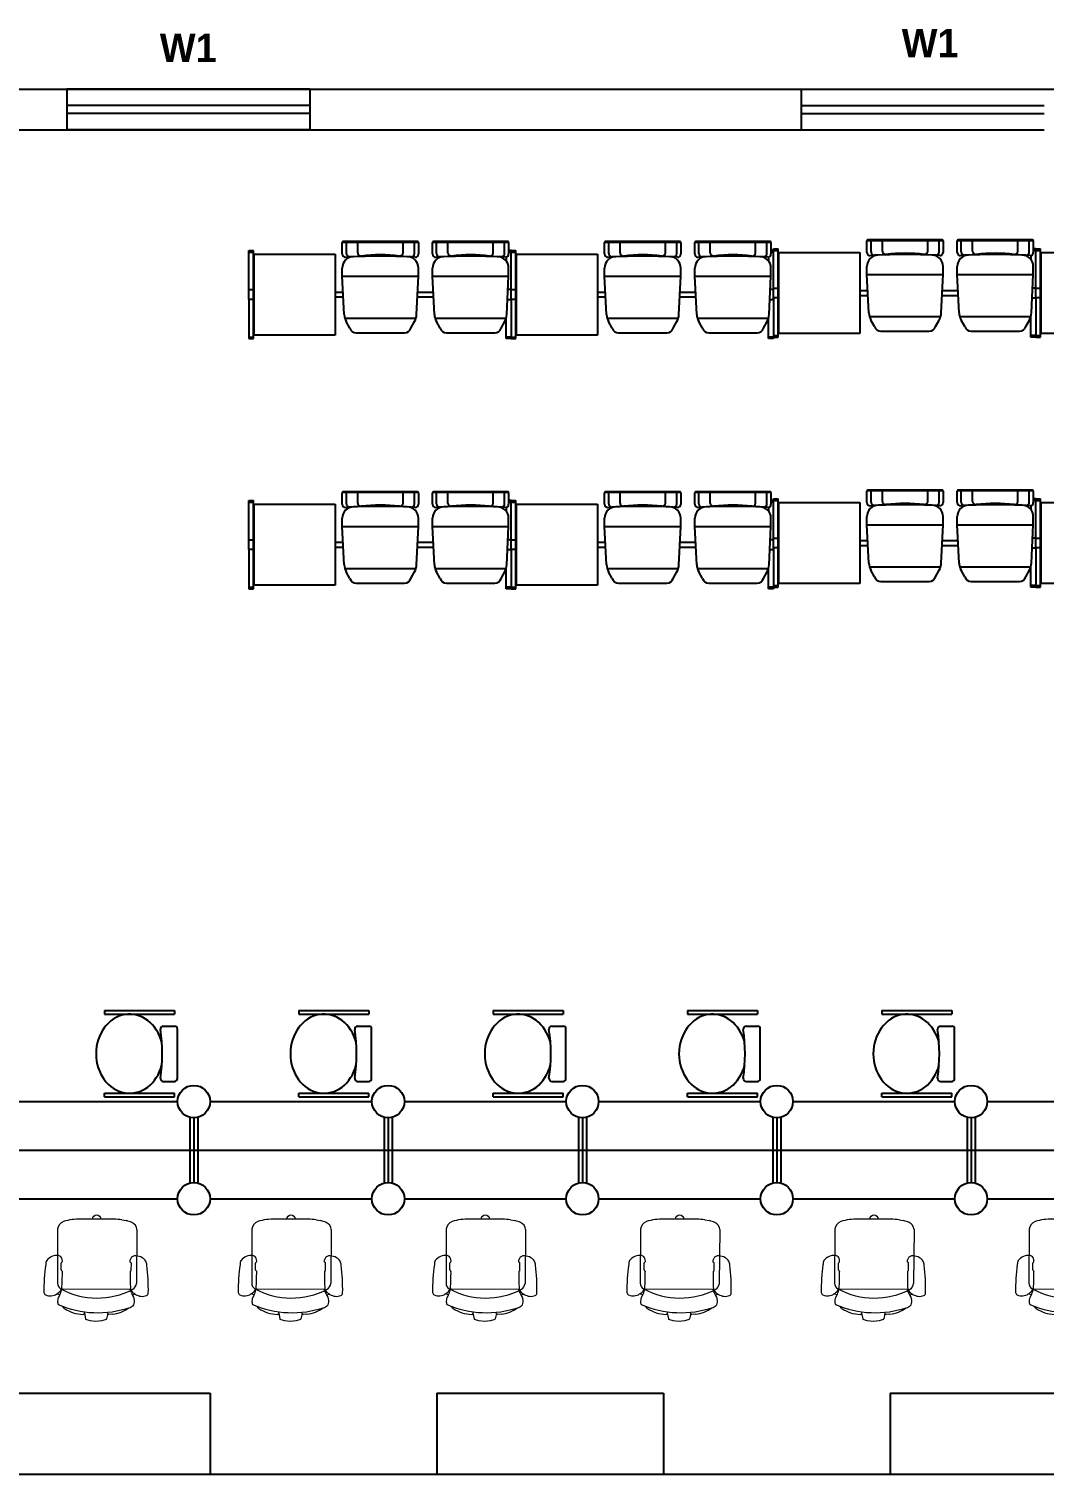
# Model space of a CAD drawing. Header units: inches. Extents: x 482566 to 494966, y -26460 to -22226.
# Drawn here: x 486805.5 to 487087.7, y -23577.2 to -23175.7 of the extents above; entities that cross this region are included whole.
import ezdxf

# ---------------------------------------------------------------- set-up
doc = ezdxf.new("R2010")
doc.units = ezdxf.units.IN
doc.header["$LTSCALE"] = 15
doc.header["$MEASUREMENT"] = 0
doc.layers.add('A-furniture', color=50, linetype='Continuous', lineweight=9)
doc.layers.add('I-ANNO-TEXT', color=7, linetype='Continuous', lineweight=18)
for name, color, linetype in [('A-GLASS', 4, 'Continuous'), ('I-WALL-FULL', 5, 'Continuous'), ('I-WALL-IN', 3, 'Continuous'), ('MAR22', 255, 'Continuous')]:
    doc.layers.add(name, color=color, linetype=linetype)
doc.styles.add('MICRO', font='')
doc.styles.get('MICRO').set_extended_font_data('MicrogrammaSSi', bold=True)

# ---------------------------------------------------------------- blocks, each defined once
blk = doc.blocks.new('391A')
at = {"layer": 'MAR22'}
for p, q in [((-293.5, -86.6), (-293.5, -567)), ((-293.5, -86.6), (-269.5, -86.6)), ((-269.5, -86.6), (-269.5, -567)), ((273.6, -86.6), (273.6, -567)), ((297.6, -86.6), (273.6, -86.6)), ((297.6, -86.6), (297.6, -567)), ((-187.4, -490.1), (-187.4, -566.9)), ((191.4, -490.1), (191.4, -566.9)), ((-293.5, -567), (-269.5, -567)), ((-167.4, -586.9), (171.4, -586.9)), ((297.6, -567), (273.6, -567))]:
    blk.add_line(p, q, dxfattribs=at)
for centre, radius, start, end in [((-167.4, -490.1), 20, 81.58713, 180), ((2, 655.3), 1137.9, 261.58713, 278.41287), ((171.4, -490.1), 20, 0, 98.41287), ((-167.4, -566.9), 20, 180, 270), ((171.4, -566.9), 20, 270, 0)]:
    blk.add_arc(centre, radius, start, end, dxfattribs=at)
blk.add_ellipse((2, -259.2), major_axis=(-271.1, 0), ratio=0.849159, start_param=1.857345, end_param=7.567433, dxfattribs=at)
blk = doc.blocks.new('A$C6A0E07C9')
at = {"layer": 'A-furniture'}
for p, q in [((-0.2138, 0.2718), (0.1182, 0.2876)), ((-0.2691, 0.1773), (-0.2664, 0.2046)), ((-0.0121, 0.2424), (-0.025, 0.2422)), ((-0.0115, 0.2426), (-0.0121, 0.2424)), ((-0.0112, 0.2428), (-0.0115, 0.2426)), ((-0.0079, 0.2484), (-0.0112, 0.2428)), ((0.0377, 0.2515), (-0.0033, 0.2499)), ((0.0418, 0.2505), (0.045, 0.2473)), ((0.045, 0.2473), (0.0464, 0.2461)), ((0.0464, 0.2461), (0.0478, 0.2453)), ((0.0478, 0.2453), (0.0485, 0.2451)), ((0.1585, 0.2497), (0.1792, -0.1667)), ((0.3146, 0.1213), (0.3056, 0.1197)), ((0.3131, 0.1211), (0.3466, 0.116)), ((0.3152, 0.1516), (0.3188, 0.1294)), ((0.3514, 0.1128), (0.36, 0.0876)), ((-0.2907, 0.0196), (-0.2893, 0.0294)), ((-0.2883, 0.01), (-0.2907, 0.0196)), ((-0.2893, 0.0294), (-0.2841, 0.0379)), ((-0.2824, 0.002), (-0.2883, 0.01)), ((-0.2841, 0.0379), (-0.2762, 0.0438)), ((-0.2739, -0.003), (-0.2824, 0.002)), ((-0.2762, 0.0438), (-0.2666, 0.0462)), ((0.3636, 0.0146), (0.3576, -0.0113)), ((0.36, 0.0876), (0.3659, 0.0513)), ((0.3659, 0.0513), (0.3636, 0.0146)), ((-0.2641, -0.0045), (-0.2739, -0.003)), ((0.3108, -0.0224), (0.3218, -0.0234)), ((0.3197, -0.023), (0.3546, -0.0146)), ((0.3546, -0.0146), (0.3564, -0.0132)), ((0.3564, -0.0132), (0.3576, -0.0113)), ((0.0087, -0.176), (-0.0042, -0.1772)), ((0.0094, -0.1763), (0.0087, -0.176)), ((0.0097, -0.1764), (0.0094, -0.1763)), ((0.0135, -0.1816), (0.0097, -0.1764)), ((0.0631, -0.1788), (0.066, -0.1753)), ((0.066, -0.1753), (0.0673, -0.174)), ((0.0673, -0.174), (0.0686, -0.173)), ((0.0686, -0.173), (0.0692, -0.1728)), ((0.2962, -0.1472), (0.2839, -0.1595)), ((-0.1895, -0.2174), (0.1433, -0.1996)), ((0.0591, -0.1802), (0.0183, -0.1827))]:
    blk.add_line(p, q, dxfattribs=at)
for centre, radius, start, end in [((0.2241, -0.8917), 1.2574, 92.35943, 100.17565), ((0.1721, 0.3454), 0.0192, 28.12557, 89.24362), ((-0.21, 0.2233), 0.0487, 94.52598, 161.01093), ((0.0274, 0.2777), 0.0792, 129.49988, 189.11522), ((0.0065, 0.2825), 0.0635, 94.07923, 117.59377), ((0.117, 0.2414), 0.0463, 34.09018, 88.4441), ((0.1077, 0.3263), 0.0879, 309.67257, 333.02228), ((-1.1254, 2.7931), 2.8487, 297.11573, 298.06946), ((-0.9196, -0.0126), 1.143, 14.09314, 15.00562), ((0.1209, 0.3234), 0.0749, 330.37939, 24.51295), ((0.2336, 0.2226), 0.0597, 72.52818, 107.70113), ((0.1951, 0.2221), 0.0806, 25.51985, 45.53867), ((0.5941, -0.0351), 0.8932, 162.12026, 164.43231), ((-0.0222, 0.2712), 0.0292, 192.00474, 264.44095), ((-0.0038, 0.2437), 0.00623, 84.84548, 131.31741), ((0.0374, 0.2414), 0.0101, 64.52807, 88.63913), ((0.0007, 1.5534), 1.3091, 272.08986, 276.67605), ((0.1493, 0.274), 0.0211, 279.8693, 313.34338), ((-0.2488, 0.0248), 0.4712, 334.59734, 30.97321), ((0.1704, 0.2449), 0.0129, 130.13659, 158.01734), ((0.1866, 0.1808), 0.0779, 100.05254, 108.26721), ((-0.3014, 0.0263), 0.6141, 339.61076, 22.04666), ((0.1276, 0.1249), 0.1894, 8.09249, 40.8276), ((0.1816, 0.1421), 0.4521, 175.52891, 182.09908), ((72.2191, 3.6268), 72.5738, 182.765274, 182.924882), ((0.31, 0.1288), 0.0088, 301.08798, 3.16667), ((0.3467, 0.1108), 0.00513, 22.81842, 91.00758), ((0.0809, -0.0616), 0.3414, 182.48103, 200.75528), ((0.1162, -0.0378), 0.2107, 328.69616, 1.80788), ((0.3177, -0.0315), 0.00903, 2.12372, 63.37094), ((0.0015, -0.2058), 0.0292, 101.25248, 173.68869), ((0.1515, -1.4793), 1.3091, 89.01739, 93.60357), ((0.138, -0.155), 0.0449, 276.79393, 330.15211), ((0.1724, -0.1915), 0.0211, 52.35005, 85.82413), ((0.197, -0.1553), 0.0211, 212.66016, 229.03524), ((0.1633, -0.2919), 0.1223, 63.05477, 80.63565), ((0.1362, -0.2476), 0.0879, 32.67116, 56.02087), ((-0.1856, -0.1603), 0.0572, 202.88209, 266.11689), ((0.0516, -0.2073), 0.0792, 176.57822, 236.19355), ((0.0171, -0.1766), 0.00623, 234.37601, 280.84795), ((0.0579, -0.1702), 0.0101, 277.0543, 301.16536), ((0.2022, -0.2604), 0.0192, 276.44982, 337.56787), ((-0.9196, -0.0126), 1.143, 350.69637, 351.61264), ((0.1491, -0.2435), 0.0749, 341.18048, 35.31404), ((0.3239, 0.0551), 0.2601, 246.15386, 250.81737), ((0.249, -0.1528), 0.0392, 254.29981, 275.99109), ((0.2537, -0.1401), 0.0518, 269.3553, 293.37881), ((0.0312, -0.2142), 0.0635, 248.09967, 271.6142), ((0.1312, 0.9758), 1.2574, 265.51777, 273.33401)]:
    blk.add_arc(centre, radius, start, end, dxfattribs=at)

msp = doc.modelspace()

# ---------------------------------------------------------------- linework, layer by layer
for p, q in [((486312.46, -23192.47, 4.55), (486816.1, -23192.47, 6.93)), ((486883.6, -23192.47, 6.93), (487020.15, -23192.47, 6.93)), ((487087.65, -23192.47, 6.93), (487672.65, -23192.47, 6.93)), ((486312.46, -23203.72, 6.93), (486816.1, -23203.72, 6.93)), ((486883.6, -23203.72, 6.93), (487020.15, -23203.72, 6.93)), ((486850.24, -23478.08, 6.93), (486850.24, -23496.36, 6.93)), ((486852.49, -23478.08, 6.93), (486852.49, -23496.36, 6.93)), ((486904.24, -23478.08, 6.93), (486904.24, -23496.36, 6.93)), ((486906.49, -23478.08, 6.93), (486906.49, -23496.36, 6.93)), ((486958.24, -23478.08, 6.93), (486958.24, -23496.36, 6.93)), ((486960.49, -23478.08, 6.93), (486960.49, -23496.36, 6.93)), ((487012.24, -23478.08, 6.93), (487012.24, -23496.36, 6.93)), ((487014.49, -23478.08, 6.93), (487014.49, -23496.36, 6.93)), ((487066.24, -23478.08, 6.93), (487066.24, -23496.36, 6.93)), ((487068.49, -23478.08, 6.93), (487068.49, -23496.36, 6.93)), ((486851.37, -23478.22, 6.93), (486851.37, -23496.22, 6.93)), ((486905.37, -23478.22, 6.93), (486905.37, -23496.22, 6.93)), ((486959.37, -23478.22, 6.93), (486959.37, -23496.22, 6.93)), ((487013.37, -23478.22, 6.93), (487013.37, -23496.22, 6.93)), ((487067.37, -23478.22, 6.93), (487067.37, -23496.22, 6.93)), ((486855.87, -23554.72, 6.93), (486855.87, -23577.22, 6.93)), ((486918.87, -23554.72, 6.93), (486918.87, -23577.22, 6.93)), ((486981.87, -23554.72, 6.93), (486981.87, -23577.22, 6.93)), ((487044.87, -23554.72, 6.93), (487044.87, -23577.22, 6.93))]:
    msp.add_line(p, q)
at = {"linetype": 'Continuous'}
for p, q in [((486892.63, -23238.22, 3.81), (486892.63, -23235.05, 3.81)), ((486893.76, -23238.11, 3.81), (486893.76, -23235.23, 3.81)), ((486896.91, -23237.89, 3.81), (486896.91, -23235.23, 3.81)), ((486909.51, -23237.89, 3.81), (486909.51, -23235.23, 3.81)), ((486912.66, -23238.11, 3.81), (486912.66, -23235.23, 3.81)), ((486913.78, -23235.05, 3.81), (486913.78, -23238.22, 3.81)), ((486917.71, -23238.22, 3.81), (486917.71, -23235.05, 3.81)), ((486918.83, -23238.11, 3.81), (486918.83, -23235.23, 3.81)), ((486921.98, -23237.89, 3.81), (486921.98, -23235.23, 3.81)), ((486934.58, -23237.89, 3.81), (486934.58, -23235.23, 3.81)), ((486937.73, -23238.11, 3.81), (486937.73, -23235.23, 3.81)), ((486938.86, -23235.05, 3.81), (486938.86, -23238.22, 3.81)), ((486965.53, -23238.22, 3.81), (486965.53, -23235.05, 3.81)), ((486966.66, -23238.11, 3.81), (486966.66, -23235.23, 3.81)), ((486969.81, -23237.89, 3.81), (486969.81, -23235.23, 3.81)), ((486982.41, -23237.89, 3.81), (486982.41, -23235.23, 3.81)), ((486985.56, -23238.11, 3.81), (486985.56, -23235.23, 3.81)), ((486986.68, -23235.05, 3.81), (486986.68, -23238.22, 3.81)), ((486990.61, -23238.22, 3.81), (486990.61, -23235.05, 3.81)), ((486991.73, -23238.11, 3.81), (486991.73, -23235.23, 3.81)), ((486994.88, -23237.89, 3.81), (486994.88, -23235.23, 3.81)), ((487007.48, -23237.89, 3.81), (487007.48, -23235.23, 3.81)), ((487010.63, -23238.11, 3.81), (487010.63, -23235.23, 3.81)), ((487011.76, -23235.05, 3.81), (487011.76, -23238.22, 3.81)), ((487038.43, -23237.77, 3.81), (487038.43, -23234.6, 3.81)), ((487039.56, -23237.66, 3.81), (487039.56, -23234.78, 3.81)), ((487042.71, -23237.44, 3.81), (487042.71, -23234.78, 3.81)), ((487055.31, -23237.44, 3.81), (487055.31, -23234.78, 3.81)), ((487058.46, -23237.66, 3.81), (487058.46, -23234.78, 3.81)), ((487059.58, -23234.6, 3.81), (487059.58, -23237.77, 3.81)), ((487063.51, -23237.77, 3.81), (487063.51, -23234.6, 3.81)), ((487064.63, -23237.66, 3.81), (487064.63, -23234.78, 3.81)), ((487067.78, -23237.44, 3.81), (487067.78, -23234.78, 3.81)), ((487080.38, -23237.44, 3.81), (487080.38, -23234.78, 3.81)), ((487083.53, -23237.66, 3.81), (487083.53, -23234.78, 3.81)), ((487084.66, -23234.6, 3.81), (487084.66, -23237.77, 3.81)), ((486893.55, -23239.12, 3.81), (486894.7, -23239.01, 3.81)), ((486912.86, -23239.12, 3.81), (486911.72, -23239.01, 3.81)), ((486918.63, -23239.12, 3.81), (486919.77, -23239.01, 3.81)), ((486937.94, -23239.12, 3.81), (486936.8, -23239.01, 3.81)), ((486966.45, -23239.12, 3.81), (486967.6, -23239.01, 3.81)), ((486985.76, -23239.12, 3.81), (486984.62, -23239.01, 3.81)), ((486991.53, -23239.12, 3.81), (486992.67, -23239.01, 3.81)), ((487010.84, -23239.12, 3.81), (487009.7, -23239.01, 3.81)), ((487039.35, -23238.67, 3.81), (487040.5, -23238.56, 3.81)), ((487058.66, -23238.67, 3.81), (487057.52, -23238.56, 3.81)), ((487064.43, -23238.67, 3.81), (487065.57, -23238.56, 3.81)), ((487083.74, -23238.67, 3.81), (487082.6, -23238.56, 3.81)), ((486892.63, -23244.38, 3.81), (486892.63, -23242.13, 3.81)), ((486892.63, -23244.38, 3.81), (486913.78, -23244.38, 3.81)), ((486893.15, -23255.02, 3.81), (486892.63, -23244.38, 3.81)), ((486913.27, -23255.02, 3.81), (486913.78, -23244.38, 3.81)), ((486913.78, -23244.38, 3.81), (486913.78, -23242.13, 3.81)), ((486917.71, -23244.38, 3.81), (486917.71, -23242.13, 3.81)), ((486917.71, -23244.38, 3.81), (486938.86, -23244.38, 3.81)), ((486918.22, -23255.02, 3.81), (486917.71, -23244.38, 3.81)), ((486938.35, -23255.02, 3.81), (486938.86, -23244.38, 3.81)), ((486938.86, -23244.38, 3.81), (486938.86, -23242.13, 3.81)), ((486965.53, -23244.38, 3.81), (486965.53, -23242.13, 3.81)), ((486965.53, -23244.38, 3.81), (486986.68, -23244.38, 3.81)), ((486966.05, -23255.02, 3.81), (486965.53, -23244.38, 3.81)), ((486986.17, -23255.02, 3.81), (486986.68, -23244.38, 3.81)), ((486986.68, -23244.38, 3.81), (486986.68, -23242.13, 3.81)), ((486990.61, -23244.38, 3.81), (486990.61, -23242.13, 3.81)), ((486990.61, -23244.38, 3.81), (487011.76, -23244.38, 3.81)), ((486991.12, -23255.02, 3.81), (486990.61, -23244.38, 3.81)), ((487011.25, -23255.02, 3.81), (487011.76, -23244.38, 3.81)), ((487011.76, -23244.38, 3.81), (487011.76, -23242.13, 3.81)), ((487038.43, -23243.93, 3.81), (487038.43, -23241.68, 3.81)), ((487038.43, -23243.93, 3.81), (487059.58, -23243.93, 3.81)), ((487038.95, -23254.57, 3.81), (487038.43, -23243.93, 3.81)), ((487059.07, -23254.57, 3.81), (487059.58, -23243.93, 3.81)), ((487059.58, -23243.93, 3.81), (487059.58, -23241.68, 3.81)), ((487063.51, -23243.93, 3.81), (487063.51, -23241.68, 3.81)), ((487063.51, -23243.93, 3.81), (487084.66, -23243.93, 3.81)), ((487064.02, -23254.57, 3.81), (487063.51, -23243.93, 3.81)), ((487084.15, -23254.57, 3.81), (487084.66, -23243.93, 3.81)), ((487084.66, -23243.93, 3.81), (487084.66, -23241.68, 3.81)), ((486893.33, -23256.08, 3.81), (486913.09, -23256.08, 3.81)), ((486894.74, -23258.83, 3.81), (486893.72, -23257.01, 3.81)), ((486911.68, -23258.83, 3.81), (486912.7, -23257.01, 3.81)), ((486918.4, -23256.08, 3.81), (486938.17, -23256.08, 3.81)), ((486919.81, -23258.83, 3.81), (486918.79, -23257.01, 3.81)), ((486936.76, -23258.83, 3.81), (486937.78, -23257.01, 3.81)), ((486966.23, -23256.08, 3.81), (486985.99, -23256.08, 3.81)), ((486967.64, -23258.83, 3.81), (486966.62, -23257.01, 3.81)), ((486984.58, -23258.83, 3.81), (486985.6, -23257.01, 3.81)), ((486991.3, -23256.08, 3.81), (487011.07, -23256.08, 3.81)), ((486992.71, -23258.83, 3.81), (486991.69, -23257.01, 3.81)), ((487009.66, -23258.83, 3.81), (487010.68, -23257.01, 3.81)), ((487039.13, -23255.63, 3.81), (487058.89, -23255.63, 3.81)), ((487040.54, -23258.38, 3.81), (487039.52, -23256.56, 3.81)), ((487057.48, -23258.38, 3.81), (487058.5, -23256.56, 3.81)), ((487064.2, -23255.63, 3.81), (487083.97, -23255.63, 3.81)), ((487065.61, -23258.38, 3.81), (487064.59, -23256.56, 3.81)), ((487082.56, -23258.38, 3.81), (487083.58, -23256.56, 3.81)), ((486896.47, -23260.13, 3.81), (486909.95, -23260.13, 3.81)), ((486921.55, -23260.13, 3.81), (486935.02, -23260.13, 3.81)), ((486969.37, -23260.13, 3.81), (486982.85, -23260.13, 3.81)), ((486994.45, -23260.13, 3.81), (487007.92, -23260.13, 3.81)), ((487042.27, -23259.68, 3.81), (487055.75, -23259.68, 3.81)), ((487067.35, -23259.68, 3.81), (487080.82, -23259.68, 3.81)), ((486892.63, -23307.74, 3.81), (486892.63, -23304.56, 3.81)), ((486893.76, -23307.63, 3.81), (486893.76, -23304.74, 3.81)), ((486896.91, -23307.41, 3.81), (486896.91, -23304.74, 3.81)), ((486909.51, -23307.41, 3.81), (486909.51, -23304.74, 3.81)), ((486912.66, -23307.63, 3.81), (486912.66, -23304.74, 3.81)), ((486913.78, -23304.56, 3.81), (486913.78, -23307.74, 3.81)), ((486917.71, -23307.74, 3.81), (486917.71, -23304.56, 3.81)), ((486918.83, -23307.63, 3.81), (486918.83, -23304.74, 3.81)), ((486921.98, -23307.41, 3.81), (486921.98, -23304.74, 3.81)), ((486934.58, -23307.41, 3.81), (486934.58, -23304.74, 3.81)), ((486937.73, -23307.63, 3.81), (486937.73, -23304.74, 3.81)), ((486938.86, -23304.56, 3.81), (486938.86, -23307.74, 3.81)), ((486965.53, -23307.74, 3.81), (486965.53, -23304.56, 3.81)), ((486966.66, -23307.63, 3.81), (486966.66, -23304.74, 3.81)), ((486969.81, -23307.41, 3.81), (486969.81, -23304.74, 3.81)), ((486982.41, -23307.41, 3.81), (486982.41, -23304.74, 3.81)), ((486985.56, -23307.63, 3.81), (486985.56, -23304.74, 3.81)), ((486986.68, -23304.56, 3.81), (486986.68, -23307.74, 3.81)), ((486990.61, -23307.74, 3.81), (486990.61, -23304.56, 3.81)), ((486991.73, -23307.63, 3.81), (486991.73, -23304.74, 3.81)), ((486994.88, -23307.41, 3.81), (486994.88, -23304.74, 3.81)), ((487007.48, -23307.41, 3.81), (487007.48, -23304.74, 3.81)), ((487010.63, -23307.63, 3.81), (487010.63, -23304.74, 3.81)), ((487011.76, -23304.56, 3.81), (487011.76, -23307.74, 3.81)), ((487038.43, -23307.29, 3.81), (487038.43, -23304.11, 3.81)), ((487039.56, -23307.18, 3.81), (487039.56, -23304.29, 3.81)), ((487042.71, -23306.96, 3.81), (487042.71, -23304.29, 3.81)), ((487055.31, -23306.96, 3.81), (487055.31, -23304.29, 3.81)), ((487058.46, -23307.18, 3.81), (487058.46, -23304.29, 3.81)), ((487059.58, -23304.11, 3.81), (487059.58, -23307.29, 3.81)), ((487063.51, -23307.29, 3.81), (487063.51, -23304.11, 3.81)), ((487064.63, -23307.18, 3.81), (487064.63, -23304.29, 3.81)), ((487067.78, -23306.96, 3.81), (487067.78, -23304.29, 3.81)), ((487080.38, -23306.96, 3.81), (487080.38, -23304.29, 3.81)), ((487083.53, -23307.18, 3.81), (487083.53, -23304.29, 3.81)), ((487084.66, -23304.11, 3.81), (487084.66, -23307.29, 3.81)), ((486893.55, -23308.64, 3.81), (486894.7, -23308.53, 3.81)), ((486912.86, -23308.64, 3.81), (486911.72, -23308.53, 3.81)), ((486918.63, -23308.64, 3.81), (486919.77, -23308.53, 3.81)), ((486937.94, -23308.64, 3.81), (486936.8, -23308.53, 3.81)), ((486966.45, -23308.64, 3.81), (486967.6, -23308.53, 3.81)), ((486985.76, -23308.64, 3.81), (486984.62, -23308.53, 3.81)), ((486991.53, -23308.64, 3.81), (486992.67, -23308.53, 3.81)), ((487010.84, -23308.64, 3.81), (487009.7, -23308.53, 3.81)), ((487039.35, -23308.19, 3.81), (487040.5, -23308.08, 3.81)), ((487058.66, -23308.19, 3.81), (487057.52, -23308.08, 3.81)), ((487064.43, -23308.19, 3.81), (487065.57, -23308.08, 3.81)), ((487083.74, -23308.19, 3.81), (487082.6, -23308.08, 3.81)), ((486892.63, -23313.9, 3.81), (486892.63, -23311.65, 3.81)), ((486913.78, -23313.9, 3.81), (486913.78, -23311.65, 3.81)), ((486917.71, -23313.9, 3.81), (486917.71, -23311.65, 3.81)), ((486938.86, -23313.9, 3.81), (486938.86, -23311.65, 3.81)), ((486965.53, -23313.9, 3.81), (486965.53, -23311.65, 3.81)), ((486986.68, -23313.9, 3.81), (486986.68, -23311.65, 3.81)), ((486990.61, -23313.9, 3.81), (486990.61, -23311.65, 3.81)), ((487011.76, -23313.9, 3.81), (487011.76, -23311.65, 3.81)), ((487038.43, -23313.45, 3.81), (487038.43, -23311.2, 3.81)), ((487059.58, -23313.45, 3.81), (487059.58, -23311.2, 3.81)), ((487063.51, -23313.45, 3.81), (487063.51, -23311.2, 3.81)), ((487084.66, -23313.45, 3.81), (487084.66, -23311.2, 3.81)), ((486892.63, -23313.9, 3.81), (486913.78, -23313.9, 3.81)), ((486893.15, -23324.54, 3.81), (486892.63, -23313.9, 3.81)), ((486913.27, -23324.54, 3.81), (486913.78, -23313.9, 3.81)), ((486917.71, -23313.9, 3.81), (486938.86, -23313.9, 3.81)), ((486918.22, -23324.54, 3.81), (486917.71, -23313.9, 3.81)), ((486938.35, -23324.54, 3.81), (486938.86, -23313.9, 3.81)), ((486965.53, -23313.9, 3.81), (486986.68, -23313.9, 3.81)), ((486966.05, -23324.54, 3.81), (486965.53, -23313.9, 3.81)), ((486986.17, -23324.54, 3.81), (486986.68, -23313.9, 3.81)), ((486990.61, -23313.9, 3.81), (487011.76, -23313.9, 3.81)), ((486991.12, -23324.54, 3.81), (486990.61, -23313.9, 3.81)), ((487011.25, -23324.54, 3.81), (487011.76, -23313.9, 3.81)), ((487038.43, -23313.45, 3.81), (487059.58, -23313.45, 3.81)), ((487038.95, -23324.09, 3.81), (487038.43, -23313.45, 3.81)), ((487059.07, -23324.09, 3.81), (487059.58, -23313.45, 3.81)), ((487063.51, -23313.45, 3.81), (487084.66, -23313.45, 3.81)), ((487064.02, -23324.09, 3.81), (487063.51, -23313.45, 3.81)), ((487084.15, -23324.09, 3.81), (487084.66, -23313.45, 3.81)), ((487039.13, -23325.15, 3.81), (487058.89, -23325.15, 3.81)), ((487064.2, -23325.15, 3.81), (487083.97, -23325.15, 3.81)), ((486893.33, -23325.6, 3.81), (486913.09, -23325.6, 3.81)), ((486894.74, -23328.34, 3.81), (486893.72, -23326.53, 3.81)), ((486911.68, -23328.34, 3.81), (486912.7, -23326.53, 3.81)), ((486918.4, -23325.6, 3.81), (486938.17, -23325.6, 3.81)), ((486919.81, -23328.34, 3.81), (486918.79, -23326.53, 3.81)), ((486936.76, -23328.34, 3.81), (486937.78, -23326.53, 3.81)), ((486966.23, -23325.6, 3.81), (486985.99, -23325.6, 3.81)), ((486967.64, -23328.34, 3.81), (486966.62, -23326.53, 3.81)), ((486984.58, -23328.34, 3.81), (486985.6, -23326.53, 3.81)), ((486991.3, -23325.6, 3.81), (487011.07, -23325.6, 3.81)), ((486992.71, -23328.34, 3.81), (486991.69, -23326.53, 3.81)), ((487009.66, -23328.34, 3.81), (487010.68, -23326.53, 3.81)), ((487040.54, -23327.89, 3.81), (487039.52, -23326.08, 3.81)), ((487042.27, -23329.2, 3.81), (487055.75, -23329.2, 3.81)), ((487057.48, -23327.89, 3.81), (487058.5, -23326.08, 3.81)), ((487065.61, -23327.89, 3.81), (487064.59, -23326.08, 3.81)), ((487067.35, -23329.2, 3.81), (487080.82, -23329.2, 3.81)), ((487082.56, -23327.89, 3.81), (487083.58, -23326.08, 3.81)), ((486896.47, -23329.65, 3.81), (486909.95, -23329.65, 3.81)), ((486921.55, -23329.65, 3.81), (486935.02, -23329.65, 3.81)), ((486969.37, -23329.65, 3.81), (486982.85, -23329.65, 3.81)), ((486994.45, -23329.65, 3.81), (487007.92, -23329.65, 3.81))]:
    msp.add_line(p, q, dxfattribs=at)
at = {"color": 7, "linetype": 'Continuous'}
for p, q in [((486913.51, -23234.78, 3.81), (486892.9, -23234.78, 3.81)), ((486938.59, -23234.78, 3.81), (486917.98, -23234.78, 3.81)), ((486986.41, -23234.78, 3.81), (486965.8, -23234.78, 3.81)), ((487011.49, -23234.78, 3.81), (486990.88, -23234.78, 3.81)), ((487059.31, -23234.33, 3.81), (487038.7, -23234.33, 3.81)), ((487084.39, -23234.33, 3.81), (487063.78, -23234.33, 3.81)), ((486866.63, -23248.13, 3.81), (486868.18, -23248.13, 3.81)), ((486866.63, -23250.83, 3.81), (486866.63, -23248.13, 3.81)), ((486890.68, -23248.81, 3.81), (486892.85, -23248.81, 3.81)), ((486913.57, -23248.81, 3.81), (486917.92, -23248.81, 3.81)), ((486939.53, -23248.13, 3.81), (486938.68, -23248.13, 3.81)), ((486939.53, -23250.83, 3.81), (486939.53, -23248.13, 3.81)), ((486939.53, -23248.13, 3.81), (486941.08, -23248.13, 3.81)), ((486939.53, -23250.83, 3.81), (486939.53, -23248.13, 3.81)), ((486963.58, -23248.81, 3.81), (486965.75, -23248.81, 3.81)), ((486986.47, -23248.81, 3.81), (486990.82, -23248.81, 3.81)), ((487012.43, -23248.13, 3.81), (487011.58, -23248.13, 3.81)), ((487012.43, -23247.68, 3.81), (487013.98, -23247.68, 3.81)), ((487012.43, -23250.38, 3.81), (487012.43, -23247.68, 3.81)), ((487012.43, -23250.83, 3.81), (487012.43, -23248.13, 3.81)), ((487036.48, -23248.36, 3.81), (487038.65, -23248.36, 3.81)), ((487059.37, -23248.36, 3.81), (487063.72, -23248.36, 3.81)), ((487085.33, -23247.68, 3.81), (487084.48, -23247.68, 3.81)), ((487085.33, -23250.38, 3.81), (487085.33, -23247.68, 3.81)), ((487085.33, -23247.68, 3.81), (487086.88, -23247.68, 3.81)), ((487085.33, -23250.38, 3.81), (487085.33, -23247.68, 3.81)), ((486868.18, -23250.83, 3.81), (486866.63, -23250.83, 3.81)), ((486890.62, -23250.16, 3.81), (486892.91, -23250.16, 3.81)), ((486913.51, -23250.16, 3.81), (486917.99, -23250.16, 3.81)), ((486938.55, -23250.83, 3.81), (486939.53, -23250.83, 3.81)), ((486941.08, -23250.83, 3.81), (486939.53, -23250.83, 3.81)), ((486963.52, -23250.16, 3.81), (486965.81, -23250.16, 3.81)), ((486986.41, -23250.16, 3.81), (486990.89, -23250.16, 3.81)), ((487011.45, -23250.83, 3.81), (487012.43, -23250.83, 3.81)), ((487013.98, -23250.38, 3.81), (487012.43, -23250.38, 3.81)), ((487036.42, -23249.71, 3.81), (487038.71, -23249.71, 3.81)), ((487059.31, -23249.71, 3.81), (487063.79, -23249.71, 3.81)), ((487084.35, -23250.38, 3.81), (487085.33, -23250.38, 3.81)), ((487086.88, -23250.38, 3.81), (487085.33, -23250.38, 3.81)), ((486913.51, -23304.29, 3.81), (486892.9, -23304.29, 3.81)), ((486938.59, -23304.29, 3.81), (486917.98, -23304.29, 3.81)), ((486986.41, -23304.29, 3.81), (486965.8, -23304.29, 3.81)), ((487011.49, -23304.29, 3.81), (486990.88, -23304.29, 3.81)), ((487059.31, -23303.84, 3.81), (487038.7, -23303.84, 3.81)), ((487084.39, -23303.84, 3.81), (487063.78, -23303.84, 3.81)), ((487012.43, -23317.2, 3.81), (487013.98, -23317.2, 3.81)), ((487012.43, -23319.9, 3.81), (487012.43, -23317.2, 3.81)), ((487085.33, -23317.2, 3.81), (487084.48, -23317.2, 3.81)), ((487085.33, -23319.9, 3.81), (487085.33, -23317.2, 3.81)), ((487085.33, -23317.2, 3.81), (487086.88, -23317.2, 3.81)), ((487085.33, -23319.9, 3.81), (487085.33, -23317.2, 3.81)), ((486866.63, -23317.65, 3.81), (486868.18, -23317.65, 3.81)), ((486866.63, -23320.35, 3.81), (486866.63, -23317.65, 3.81)), ((486868.18, -23320.35, 3.81), (486866.63, -23320.35, 3.81)), ((486890.62, -23319.67, 3.81), (486892.91, -23319.67, 3.81)), ((486890.68, -23318.32, 3.81), (486892.85, -23318.32, 3.81)), ((486913.51, -23319.67, 3.81), (486917.99, -23319.67, 3.81)), ((486913.57, -23318.32, 3.81), (486917.92, -23318.32, 3.81)), ((486938.55, -23320.35, 3.81), (486939.53, -23320.35, 3.81)), ((486939.53, -23317.65, 3.81), (486938.68, -23317.65, 3.81)), ((486939.53, -23320.35, 3.81), (486939.53, -23317.65, 3.81)), ((486939.53, -23317.65, 3.81), (486941.08, -23317.65, 3.81)), ((486939.53, -23320.35, 3.81), (486939.53, -23317.65, 3.81)), ((486941.08, -23320.35, 3.81), (486939.53, -23320.35, 3.81)), ((486963.52, -23319.67, 3.81), (486965.81, -23319.67, 3.81)), ((486963.58, -23318.32, 3.81), (486965.75, -23318.32, 3.81)), ((486986.41, -23319.67, 3.81), (486990.89, -23319.67, 3.81)), ((486986.47, -23318.32, 3.81), (486990.82, -23318.32, 3.81)), ((487011.45, -23320.35, 3.81), (487012.43, -23320.35, 3.81)), ((487012.43, -23317.65, 3.81), (487011.58, -23317.65, 3.81)), ((487012.43, -23320.35, 3.81), (487012.43, -23317.65, 3.81)), ((487013.98, -23319.9, 3.81), (487012.43, -23319.9, 3.81)), ((487036.42, -23319.22, 3.81), (487038.71, -23319.22, 3.81)), ((487036.48, -23317.87, 3.81), (487038.65, -23317.87, 3.81)), ((487059.31, -23319.22, 3.81), (487063.79, -23319.22, 3.81)), ((487059.37, -23317.87, 3.81), (487063.72, -23317.87, 3.81)), ((487084.35, -23319.9, 3.81), (487085.33, -23319.9, 3.81)), ((487086.88, -23319.9, 3.81), (487085.33, -23319.9, 3.81))]:
    msp.add_line(p, q, dxfattribs=at)
at = {"color": 7}
for p, q in [((487012.43, -23247.68, 3.81), (487012.43, -23236.77, 3.81)), ((487012.43, -23236.77, 3.81), (487013.78, -23236.77, 3.81)), ((487013.78, -23261.29, 3.81), (487013.78, -23236.77, 3.81)), ((487085.33, -23236.77, 3.81), (487084.66, -23236.77, 3.81)), ((487085.33, -23247.68, 3.81), (487085.33, -23236.77, 3.81)), ((487085.33, -23247.68, 3.81), (487085.33, -23236.77, 3.81)), ((487085.33, -23236.77, 3.81), (487086.68, -23236.77, 3.81)), ((487086.68, -23261.29, 3.81), (487086.68, -23236.77, 3.81)), ((486866.63, -23248.13, 3.81), (486866.63, -23237.22, 3.81)), ((486866.63, -23237.22, 3.81), (486867.98, -23237.22, 3.81)), ((486866.63, -23237.67, 3.81), (486867.98, -23237.67, 3.81)), ((486867.98, -23261.74, 3.81), (486867.98, -23237.22, 3.81)), ((486938.18, -23239.09, 3.81), (486938.18, -23240.19, 3.81)), ((486939.53, -23237.22, 3.81), (486938.86, -23237.22, 3.81)), ((486939.53, -23237.67, 3.81), (486938.86, -23237.67, 3.81)), ((486939.53, -23248.13, 3.81), (486939.53, -23237.22, 3.81)), ((486939.53, -23248.13, 3.81), (486939.53, -23237.22, 3.81)), ((486939.53, -23237.22, 3.81), (486940.88, -23237.22, 3.81)), ((486939.53, -23237.67, 3.81), (486940.88, -23237.67, 3.81)), ((486940.88, -23261.74, 3.81), (486940.88, -23237.22, 3.81)), ((487011.08, -23239.09, 3.81), (487011.08, -23240.19, 3.81)), ((487012.43, -23237.22, 3.81), (487011.76, -23237.22, 3.81)), ((487012.43, -23237.67, 3.81), (487011.76, -23237.67, 3.81)), ((487012.43, -23248.13, 3.81), (487012.43, -23237.22, 3.81)), ((487012.43, -23237.22, 3.81), (487013.78, -23237.22, 3.81)), ((487083.98, -23238.64, 3.81), (487083.98, -23239.74, 3.81)), ((487085.33, -23237.22, 3.81), (487084.66, -23237.22, 3.81)), ((487085.33, -23237.22, 3.81), (487086.68, -23237.22, 3.81)), ((486866.63, -23250.83, 3.81), (486866.63, -23261.74, 3.81)), ((486939.53, -23250.83, 3.81), (486939.53, -23261.74, 3.81)), ((486939.53, -23250.83, 3.81), (486939.53, -23261.74, 3.81)), ((487012.43, -23250.38, 3.81), (487012.43, -23261.29, 3.81)), ((487012.43, -23250.83, 3.81), (487012.43, -23261.74, 3.81)), ((487085.33, -23250.38, 3.81), (487085.33, -23261.29, 3.81)), ((487085.33, -23250.38, 3.81), (487085.33, -23261.29, 3.81)), ((486938.18, -23261.74, 3.81), (486938.18, -23256.03, 3.81)), ((487011.08, -23261.74, 3.81), (487011.08, -23256.03, 3.81)), ((487083.98, -23261.29, 3.81), (487083.98, -23255.58, 3.81)), ((487012.43, -23260.84, 3.81), (487013.78, -23260.84, 3.81)), ((487085.33, -23260.84, 3.81), (487083.98, -23260.84, 3.81)), ((487085.33, -23260.84, 3.81), (487086.68, -23260.84, 3.81)), ((486866.63, -23261.29, 3.81), (486867.98, -23261.29, 3.81)), ((486866.63, -23261.74, 3.81), (486867.98, -23261.74, 3.81)), ((486939.53, -23261.29, 3.81), (486938.18, -23261.29, 3.81)), ((486939.53, -23261.74, 3.81), (486938.18, -23261.74, 3.81)), ((486939.53, -23261.29, 3.81), (486940.88, -23261.29, 3.81)), ((486939.53, -23261.74, 3.81), (486940.88, -23261.74, 3.81)), ((487012.43, -23261.29, 3.81), (487011.08, -23261.29, 3.81)), ((487012.43, -23261.74, 3.81), (487011.08, -23261.74, 3.81)), ((487012.43, -23261.29, 3.81), (487013.78, -23261.29, 3.81)), ((487085.33, -23261.29, 3.81), (487083.98, -23261.29, 3.81)), ((487085.33, -23261.29, 3.81), (487086.68, -23261.29, 3.81)), ((486866.63, -23317.65, 3.81), (486866.63, -23306.74, 3.81)), ((486866.63, -23306.74, 3.81), (486867.98, -23306.74, 3.81)), ((486866.63, -23307.19, 3.81), (486867.98, -23307.19, 3.81)), ((486867.98, -23331.25, 3.81), (486867.98, -23306.74, 3.81)), ((486938.18, -23308.61, 3.81), (486938.18, -23309.7, 3.81)), ((486939.53, -23306.74, 3.81), (486938.86, -23306.74, 3.81)), ((486939.53, -23307.19, 3.81), (486938.86, -23307.19, 3.81)), ((486939.53, -23317.65, 3.81), (486939.53, -23306.74, 3.81)), ((486939.53, -23317.65, 3.81), (486939.53, -23306.74, 3.81)), ((486939.53, -23306.74, 3.81), (486940.88, -23306.74, 3.81)), ((486939.53, -23307.19, 3.81), (486940.88, -23307.19, 3.81)), ((486940.88, -23331.25, 3.81), (486940.88, -23306.74, 3.81)), ((487011.08, -23308.61, 3.81), (487011.08, -23309.7, 3.81)), ((487012.43, -23306.74, 3.81), (487011.76, -23306.74, 3.81)), ((487012.43, -23307.19, 3.81), (487011.76, -23307.19, 3.81)), ((487012.43, -23317.2, 3.81), (487012.43, -23306.29, 3.81)), ((487012.43, -23306.29, 3.81), (487013.78, -23306.29, 3.81)), ((487012.43, -23317.65, 3.81), (487012.43, -23306.74, 3.81)), ((487012.43, -23306.74, 3.81), (487013.78, -23306.74, 3.81)), ((487013.78, -23330.8, 3.81), (487013.78, -23306.29, 3.81)), ((487083.98, -23308.16, 3.81), (487083.98, -23309.25, 3.81)), ((487085.33, -23306.29, 3.81), (487084.66, -23306.29, 3.81)), ((487085.33, -23306.74, 3.81), (487084.66, -23306.74, 3.81)), ((487085.33, -23317.2, 3.81), (487085.33, -23306.29, 3.81)), ((487085.33, -23317.2, 3.81), (487085.33, -23306.29, 3.81)), ((487085.33, -23306.29, 3.81), (487086.68, -23306.29, 3.81)), ((487085.33, -23306.74, 3.81), (487086.68, -23306.74, 3.81)), ((487086.68, -23330.8, 3.81), (487086.68, -23306.29, 3.81)), ((486866.63, -23320.35, 3.81), (486866.63, -23331.25, 3.81)), ((486939.53, -23320.35, 3.81), (486939.53, -23331.25, 3.81)), ((486939.53, -23320.35, 3.81), (486939.53, -23331.25, 3.81)), ((487012.43, -23319.9, 3.81), (487012.43, -23330.8, 3.81)), ((487012.43, -23320.35, 3.81), (487012.43, -23331.25, 3.81)), ((487085.33, -23319.9, 3.81), (487085.33, -23330.8, 3.81)), ((487085.33, -23319.9, 3.81), (487085.33, -23330.8, 3.81)), ((487083.98, -23330.8, 3.81), (487083.98, -23325.09, 3.81)), ((486938.18, -23331.25, 3.81), (486938.18, -23325.54, 3.81)), ((487011.08, -23331.25, 3.81), (487011.08, -23325.54, 3.81)), ((486866.63, -23330.8, 3.81), (486867.98, -23330.8, 3.81)), ((486866.63, -23331.25, 3.81), (486867.98, -23331.25, 3.81)), ((486939.53, -23330.8, 3.81), (486938.18, -23330.8, 3.81)), ((486939.53, -23331.25, 3.81), (486938.18, -23331.25, 3.81)), ((486939.53, -23330.8, 3.81), (486940.88, -23330.8, 3.81)), ((486939.53, -23331.25, 3.81), (486940.88, -23331.25, 3.81)), ((487012.43, -23330.8, 3.81), (487011.08, -23330.8, 3.81)), ((487012.43, -23331.25, 3.81), (487011.08, -23331.25, 3.81)), ((487012.43, -23330.35, 3.81), (487013.78, -23330.35, 3.81)), ((487012.43, -23330.8, 3.81), (487013.78, -23330.8, 3.81)), ((487085.33, -23330.35, 3.81), (487083.98, -23330.35, 3.81)), ((487085.33, -23330.8, 3.81), (487083.98, -23330.8, 3.81)), ((487085.33, -23330.35, 3.81), (487086.68, -23330.35, 3.81)), ((487085.33, -23330.8, 3.81), (487086.68, -23330.8, 3.81))]:
    msp.add_line(p, q, dxfattribs=at)
at = {"color": 0, "linetype": 'Continuous'}
for p, q in [((486868.18, -23238.23, 3.81), (486890.68, -23238.23, 3.81)), ((486868.18, -23260.73, 3.81), (486868.18, -23238.23, 3.81)), ((486890.68, -23238.23, 3.81), (486890.68, -23260.73, 3.81)), ((486941.08, -23238.23, 3.81), (486963.58, -23238.23, 3.81)), ((486941.08, -23260.73, 3.81), (486941.08, -23238.23, 3.81)), ((486963.58, -23238.23, 3.81), (486963.58, -23260.73, 3.81)), ((487013.98, -23237.78, 3.81), (487036.48, -23237.78, 3.81)), ((487013.98, -23260.28, 3.81), (487013.98, -23237.78, 3.81)), ((487036.48, -23237.78, 3.81), (487036.48, -23260.28, 3.81)), ((487086.88, -23237.78, 3.81), (487109.38, -23237.78, 3.81)), ((487086.88, -23260.28, 3.81), (487086.88, -23237.78, 3.81)), ((486890.68, -23260.73, 3.81), (486868.18, -23260.73, 3.81)), ((486963.58, -23260.73, 3.81), (486941.08, -23260.73, 3.81)), ((487036.48, -23260.28, 3.81), (487013.98, -23260.28, 3.81)), ((487109.38, -23260.28, 3.81), (487086.88, -23260.28, 3.81)), ((486868.18, -23307.75, 3.81), (486890.68, -23307.75, 3.81)), ((486868.18, -23330.25, 3.81), (486868.18, -23307.75, 3.81)), ((486890.68, -23307.75, 3.81), (486890.68, -23330.25, 3.81)), ((486941.08, -23307.75, 3.81), (486963.58, -23307.75, 3.81)), ((486941.08, -23330.25, 3.81), (486941.08, -23307.75, 3.81)), ((486963.58, -23307.75, 3.81), (486963.58, -23330.25, 3.81)), ((487013.98, -23307.3, 3.81), (487036.48, -23307.3, 3.81)), ((487013.98, -23329.8, 3.81), (487013.98, -23307.3, 3.81)), ((487036.48, -23307.3, 3.81), (487036.48, -23329.8, 3.81)), ((487086.88, -23307.3, 3.81), (487109.38, -23307.3, 3.81)), ((487086.88, -23329.8, 3.81), (487086.88, -23307.3, 3.81)), ((486890.68, -23330.25, 3.81), (486868.18, -23330.25, 3.81)), ((486963.58, -23330.25, 3.81), (486941.08, -23330.25, 3.81)), ((487036.48, -23329.8, 3.81), (487013.98, -23329.8, 3.81)), ((487109.38, -23329.8, 3.81), (487086.88, -23329.8, 3.81))]:
    msp.add_line(p, q, dxfattribs=at)
at = {"color": 7, "linetype": 'Continuous', "const_width": 0.45, "elevation": 3.81}
for points in [[(486913.78, -23235), (486892.63, -23235)], [(486938.86, -23235), (486917.71, -23235)], [(486986.68, -23235), (486965.53, -23235)], [(487011.76, -23235), (486990.61, -23235)], [(487059.58, -23234.55), (487038.43, -23234.55)], [(487084.66, -23234.55), (487063.51, -23234.55)], [(486913.78, -23304.52), (486892.63, -23304.52)], [(486938.86, -23304.52), (486917.71, -23304.52)], [(486986.68, -23304.52), (486965.53, -23304.52)], [(487011.76, -23304.52), (486990.61, -23304.52)], [(487059.58, -23304.07), (487038.43, -23304.07)], [(487084.66, -23304.07), (487063.51, -23304.07)]]:
    msp.add_lwpolyline(points, dxfattribs=at)
for centre in [(486851.37, -23473.72, 6.93), (486905.37, -23473.72, 6.93), (486959.37, -23473.72, 6.93), (487013.37, -23473.72, 6.93), (487067.37, -23473.72, 6.93), (486851.37, -23500.72, 6.93), (486905.37, -23500.72, 6.93), (486959.37, -23500.72, 6.93), (487013.37, -23500.72, 6.93), (487067.37, -23500.72, 6.93)]:
    msp.add_circle(centre, 4.5)
at = {"linetype": 'Continuous'}
for centre, radius, start, end in [((486892.9, -23235.05, 3.81), 0.27, 90, 180), ((486913.51, -23235.05, 3.81), 0.27, 0, 90), ((486917.98, -23235.05, 3.81), 0.27, 90, 180), ((486938.59, -23235.05, 3.81), 0.27, 0, 90), ((486965.8, -23235.05, 3.81), 0.27, 90, 180), ((486986.41, -23235.05, 3.81), 0.27, 0, 90), ((486990.88, -23235.05, 3.81), 0.27, 90, 180), ((487011.49, -23235.05, 3.81), 0.27, 0, 90), ((487038.7, -23234.6, 3.81), 0.27, 90, 180), ((487059.31, -23234.6, 3.81), 0.27, 0, 90), ((487063.78, -23234.6, 3.81), 0.27, 90, 180), ((487084.39, -23234.6, 3.81), 0.27, 0, 90), ((486893.53, -23238.22, 3.81), 0.9, 180, 271.3354), ((486895.78, -23242.13, 3.81), 3.15, 90, 180), ((486894.66, -23238.11, 3.81), 0.9, 180, 272.4844), ((486903.21, -23435.17, 3.81), 196.34, 87.5156, 92.4844), ((486897.81, -23237.89, 3.81), 0.9, 180, 276.8576), ((486903.21, -23282.79, 3.81), 44.32, 83.1424, 96.8576), ((486908.61, -23237.89, 3.81), 0.9, 263.1424, 0), ((486910.63, -23242.13, 3.81), 3.15, 0, 90), ((486911.76, -23238.11, 3.81), 0.9, 267.5156, 0), ((486912.88, -23238.22, 3.81), 0.9, 268.6646, 0), ((486918.61, -23238.22, 3.81), 0.9, 180, 271.3354), ((486920.86, -23242.13, 3.81), 3.15, 90, 180), ((486919.73, -23238.11, 3.81), 0.9, 180, 272.4844), ((486928.28, -23435.17, 3.81), 196.34, 87.5156, 92.4844), ((486922.88, -23237.89, 3.81), 0.9, 180, 276.8576), ((486928.28, -23282.79, 3.81), 44.32, 83.1424, 96.8576), ((486933.68, -23237.89, 3.81), 0.9, 263.1424, 0), ((486935.71, -23242.13, 3.81), 3.15, 0, 90), ((486936.83, -23238.11, 3.81), 0.9, 267.5156, 0), ((486937.96, -23238.22, 3.81), 0.9, 268.6646, 0), ((486966.43, -23238.22, 3.81), 0.9, 180, 271.3354), ((486968.68, -23242.13, 3.81), 3.15, 90, 180), ((486967.56, -23238.11, 3.81), 0.9, 180, 272.4844), ((486976.11, -23435.17, 3.81), 196.34, 87.5156, 92.4844), ((486970.71, -23237.89, 3.81), 0.9, 180, 276.8576), ((486976.11, -23282.79, 3.81), 44.32, 83.1424, 96.8576), ((486981.51, -23237.89, 3.81), 0.9, 263.1424, 0), ((486983.53, -23242.13, 3.81), 3.15, 0, 90), ((486984.66, -23238.11, 3.81), 0.9, 267.5156, 0), ((486985.78, -23238.22, 3.81), 0.9, 268.6646, 0), ((486991.51, -23238.22, 3.81), 0.9, 180, 271.3354), ((486993.76, -23242.13, 3.81), 3.15, 90, 180), ((486992.63, -23238.11, 3.81), 0.9, 180, 272.4844), ((487001.18, -23435.17, 3.81), 196.34, 87.5156, 92.4844), ((486995.78, -23237.89, 3.81), 0.9, 180, 276.8576), ((487001.18, -23282.79, 3.81), 44.32, 83.1424, 96.8576), ((487006.58, -23237.89, 3.81), 0.9, 263.1424, 0), ((487008.61, -23242.13, 3.81), 3.15, 0, 90), ((487009.73, -23238.11, 3.81), 0.9, 267.5156, 0), ((487010.86, -23238.22, 3.81), 0.9, 268.6646, 0), ((487039.33, -23237.77, 3.81), 0.9, 180, 271.3354), ((487041.58, -23241.68, 3.81), 3.15, 90, 180), ((487040.46, -23237.66, 3.81), 0.9, 180, 272.4844), ((487049.01, -23434.72, 3.81), 196.34, 87.5156, 92.4844), ((487043.61, -23237.44, 3.81), 0.9, 180, 276.8576), ((487049.01, -23282.34, 3.81), 44.32, 83.1424, 96.8576), ((487054.41, -23237.44, 3.81), 0.9, 263.1424, 0), ((487056.43, -23241.68, 3.81), 3.15, 0, 90), ((487057.56, -23237.66, 3.81), 0.9, 267.5156, 0), ((487058.68, -23237.77, 3.81), 0.9, 268.6646, 0), ((487064.41, -23237.77, 3.81), 0.9, 180, 271.3354), ((487066.66, -23241.68, 3.81), 3.15, 90, 180), ((487065.53, -23237.66, 3.81), 0.9, 180, 272.4844), ((487074.08, -23434.72, 3.81), 196.34, 87.5156, 92.4844), ((487068.68, -23237.44, 3.81), 0.9, 180, 276.8576), ((487074.08, -23282.34, 3.81), 44.32, 83.1424, 96.8576), ((487079.48, -23237.44, 3.81), 0.9, 263.1424, 0), ((487081.51, -23241.68, 3.81), 3.15, 0, 90), ((487082.63, -23237.66, 3.81), 0.9, 267.5156, 0), ((487083.76, -23237.77, 3.81), 0.9, 268.6646, 0), ((486897.64, -23254.81, 3.81), 4.5, 182.7525, 209.356), ((486908.78, -23254.81, 3.81), 4.5, 330.644, 357.2475), ((486922.72, -23254.81, 3.81), 4.5, 182.7525, 209.356), ((486933.85, -23254.81, 3.81), 4.5, 330.644, 357.2475), ((486970.54, -23254.81, 3.81), 4.5, 182.7525, 209.356), ((486981.68, -23254.81, 3.81), 4.5, 330.644, 357.2475), ((486995.62, -23254.81, 3.81), 4.5, 182.7525, 209.356), ((487006.75, -23254.81, 3.81), 4.5, 330.644, 357.2475), ((487043.44, -23254.36, 3.81), 4.5, 182.7525, 209.356), ((487054.58, -23254.36, 3.81), 4.5, 330.644, 357.2475), ((487068.52, -23254.36, 3.81), 4.5, 182.7525, 209.356), ((487079.65, -23254.36, 3.81), 4.5, 330.644, 357.2475), ((486896.47, -23258.33, 3.81), 1.8, 195.8192, 270), ((486909.95, -23258.33, 3.81), 1.8, 270, 344.1808), ((486921.55, -23258.33, 3.81), 1.8, 195.8192, 270), ((486935.02, -23258.33, 3.81), 1.8, 270, 344.1808), ((486969.37, -23258.33, 3.81), 1.8, 195.8192, 270), ((486982.85, -23258.33, 3.81), 1.8, 270, 344.1808), ((486994.45, -23258.33, 3.81), 1.8, 195.8192, 270), ((487007.92, -23258.33, 3.81), 1.8, 270, 344.1808), ((487042.27, -23257.88, 3.81), 1.8, 195.8192, 270), ((487055.75, -23257.88, 3.81), 1.8, 270, 344.1808), ((487067.35, -23257.88, 3.81), 1.8, 195.8192, 270), ((487080.82, -23257.88, 3.81), 1.8, 270, 344.1808), ((486892.9, -23304.56, 3.81), 0.27, 90, 180), ((486913.51, -23304.56, 3.81), 0.27, 0, 90), ((486917.98, -23304.56, 3.81), 0.27, 90, 180), ((486938.59, -23304.56, 3.81), 0.27, 0, 90), ((486965.8, -23304.56, 3.81), 0.27, 90, 180), ((486986.41, -23304.56, 3.81), 0.27, 0, 90), ((486990.88, -23304.56, 3.81), 0.27, 90, 180), ((487011.49, -23304.56, 3.81), 0.27, 0, 90), ((487038.7, -23304.11, 3.81), 0.27, 90, 180), ((487059.31, -23304.11, 3.81), 0.27, 0, 90), ((487063.78, -23304.11, 3.81), 0.27, 90, 180), ((487084.39, -23304.11, 3.81), 0.27, 0, 90), ((486893.53, -23307.74, 3.81), 0.9, 180, 271.3354), ((486895.78, -23311.65, 3.81), 3.15, 90, 180), ((486894.66, -23307.63, 3.81), 0.9, 180, 272.4844), ((486903.21, -23504.69, 3.81), 196.34, 87.5156, 92.4844), ((486897.81, -23307.41, 3.81), 0.9, 180, 276.8576), ((486903.21, -23352.31, 3.81), 44.32, 83.1424, 96.8576), ((486908.61, -23307.41, 3.81), 0.9, 263.1424, 0), ((486910.63, -23311.65, 3.81), 3.15, 0, 90), ((486911.76, -23307.63, 3.81), 0.9, 267.5156, 0), ((486912.88, -23307.74, 3.81), 0.9, 268.6646, 0), ((486918.61, -23307.74, 3.81), 0.9, 180, 271.3354), ((486920.86, -23311.65, 3.81), 3.15, 90, 180), ((486919.73, -23307.63, 3.81), 0.9, 180, 272.4844), ((486928.28, -23504.69, 3.81), 196.34, 87.5156, 92.4844), ((486922.88, -23307.41, 3.81), 0.9, 180, 276.8576), ((486928.28, -23352.31, 3.81), 44.32, 83.1424, 96.8576), ((486933.68, -23307.41, 3.81), 0.9, 263.1424, 0), ((486935.71, -23311.65, 3.81), 3.15, 0, 90), ((486936.83, -23307.63, 3.81), 0.9, 267.5156, 0), ((486937.96, -23307.74, 3.81), 0.9, 268.6646, 0), ((486966.43, -23307.74, 3.81), 0.9, 180, 271.3354), ((486968.68, -23311.65, 3.81), 3.15, 90, 180), ((486967.56, -23307.63, 3.81), 0.9, 180, 272.4844), ((486976.11, -23504.69, 3.81), 196.34, 87.5156, 92.4844), ((486970.71, -23307.41, 3.81), 0.9, 180, 276.8576), ((486976.11, -23352.31, 3.81), 44.32, 83.1424, 96.8576), ((486981.51, -23307.41, 3.81), 0.9, 263.1424, 0), ((486983.53, -23311.65, 3.81), 3.15, 0, 90), ((486984.66, -23307.63, 3.81), 0.9, 267.5156, 0), ((486985.78, -23307.74, 3.81), 0.9, 268.6646, 0), ((486991.51, -23307.74, 3.81), 0.9, 180, 271.3354), ((486993.76, -23311.65, 3.81), 3.15, 90, 180), ((486992.63, -23307.63, 3.81), 0.9, 180, 272.4844), ((487001.18, -23504.69, 3.81), 196.34, 87.5156, 92.4844), ((486995.78, -23307.41, 3.81), 0.9, 180, 276.8576), ((487001.18, -23352.31, 3.81), 44.32, 83.1424, 96.8576), ((487006.58, -23307.41, 3.81), 0.9, 263.1424, 0), ((487008.61, -23311.65, 3.81), 3.15, 0, 90), ((487009.73, -23307.63, 3.81), 0.9, 267.5156, 0), ((487010.86, -23307.74, 3.81), 0.9, 268.6646, 0), ((487039.33, -23307.29, 3.81), 0.9, 180, 271.3354), ((487041.58, -23311.2, 3.81), 3.15, 90, 180), ((487040.46, -23307.18, 3.81), 0.9, 180, 272.4844), ((487049.01, -23504.24, 3.81), 196.34, 87.5156, 92.4844), ((487043.61, -23306.96, 3.81), 0.9, 180, 276.8576), ((487049.01, -23351.86, 3.81), 44.32, 83.1424, 96.8576), ((487054.41, -23306.96, 3.81), 0.9, 263.1424, 0), ((487056.43, -23311.2, 3.81), 3.15, 0, 90), ((487057.56, -23307.18, 3.81), 0.9, 267.5156, 0), ((487058.68, -23307.29, 3.81), 0.9, 268.6646, 0), ((487064.41, -23307.29, 3.81), 0.9, 180, 271.3354), ((487066.66, -23311.2, 3.81), 3.15, 90, 180), ((487065.53, -23307.18, 3.81), 0.9, 180, 272.4844), ((487074.08, -23504.24, 3.81), 196.34, 87.5156, 92.4844), ((487068.68, -23306.96, 3.81), 0.9, 180, 276.8576), ((487074.08, -23351.86, 3.81), 44.32, 83.1424, 96.8576), ((487079.48, -23306.96, 3.81), 0.9, 263.1424, 0), ((487081.51, -23311.2, 3.81), 3.15, 0, 90), ((487082.63, -23307.18, 3.81), 0.9, 267.5156, 0), ((487083.76, -23307.29, 3.81), 0.9, 268.6646, 0), ((486897.64, -23324.32, 3.81), 4.5, 182.7525, 209.356), ((486908.78, -23324.32, 3.81), 4.5, 330.644, 357.2475), ((486922.72, -23324.32, 3.81), 4.5, 182.7525, 209.356), ((486933.85, -23324.32, 3.81), 4.5, 330.644, 357.2475), ((486970.54, -23324.32, 3.81), 4.5, 182.7525, 209.356), ((486981.68, -23324.32, 3.81), 4.5, 330.644, 357.2475), ((486995.62, -23324.32, 3.81), 4.5, 182.7525, 209.356), ((487006.75, -23324.32, 3.81), 4.5, 330.644, 357.2475), ((487043.44, -23323.87, 3.81), 4.5, 182.7525, 209.356), ((487054.58, -23323.87, 3.81), 4.5, 330.644, 357.2475), ((487068.52, -23323.87, 3.81), 4.5, 182.7525, 209.356), ((487079.65, -23323.87, 3.81), 4.5, 330.644, 357.2475), ((486896.47, -23327.85, 3.81), 1.8, 195.8192, 270), ((486909.95, -23327.85, 3.81), 1.8, 270, 344.1808), ((486921.55, -23327.85, 3.81), 1.8, 195.8192, 270), ((486935.02, -23327.85, 3.81), 1.8, 270, 344.1808), ((486969.37, -23327.85, 3.81), 1.8, 195.8192, 270), ((486982.85, -23327.85, 3.81), 1.8, 270, 344.1808), ((486994.45, -23327.85, 3.81), 1.8, 195.8192, 270), ((487007.92, -23327.85, 3.81), 1.8, 270, 344.1808), ((487042.27, -23327.4, 3.81), 1.8, 195.8192, 270), ((487055.75, -23327.4, 3.81), 1.8, 270, 344.1808), ((487067.35, -23327.4, 3.81), 1.8, 195.8192, 270), ((487080.82, -23327.4, 3.81), 1.8, 270, 344.1808)]:
    msp.add_arc(centre, radius, start, end, dxfattribs=at)
at = {"layer": 'A-GLASS'}
for p, q in [((486883.6, -23192.47, 6.93), (486816.1, -23192.47, 6.93)), ((487020.15, -23192.47, 6.93), (487087.65, -23192.47, 6.93)), ((486883.6, -23196.97, 6.93), (486816.1, -23196.97, 6.93)), ((487020.15, -23196.97, 6.93), (487087.65, -23196.97, 6.93)), ((486883.6, -23199.22, 6.93), (486816.1, -23199.22, 6.93)), ((487020.15, -23199.22, 6.93), (487087.65, -23199.22, 6.93)), ((486883.6, -23203.72, 6.93), (486816.1, -23203.72, 6.93)), ((487020.15, -23203.72, 6.93), (487087.65, -23203.72, 6.93))]:
    msp.add_line(p, q, dxfattribs=at)
at = {"layer": 'I-WALL-FULL'}
for p, q in [((486691.61, -23192.47, 6.93), (487020.15, -23192.47, 6.93)), ((486816.1, -23192.47, 6.93), (486816.1, -23203.72, 6.93)), ((486883.6, -23192.47, 6.93), (486883.6, -23203.72, 6.93)), ((487020.15, -23192.47, 6.93), (487020.15, -23203.72, 6.93)), ((486312.46, -23203.72, 6.93), (486945.9, -23203.72, 6.93)), ((486945.9, -23203.72, 6.93), (487020.15, -23203.72, 6.93))]:
    msp.add_line(p, q, dxfattribs=at)
at = {"layer": 'I-WALL-IN'}
for p, q in [((486801.87, -23473.72, 6.93), (486846.87, -23473.72, 6.93)), ((486855.87, -23473.72, 6.93), (486900.87, -23473.72, 6.93)), ((486909.87, -23473.72, 6.93), (486954.87, -23473.72, 6.93)), ((486963.87, -23473.72, 6.93), (487008.87, -23473.72, 6.93)), ((487017.87, -23473.72, 6.93), (487062.87, -23473.72, 6.93)), ((487071.87, -23473.72, 6.93), (487116.87, -23473.72, 6.93)), ((486420.49, -23487.22, 6.93), (487230.49, -23487.22, 6.93)), ((486801.87, -23500.72, 6.93), (486846.87, -23500.72, 6.93)), ((486855.87, -23500.72, 6.93), (486900.87, -23500.72, 6.93)), ((486909.87, -23500.72, 6.93), (486954.87, -23500.72, 6.93)), ((486963.87, -23500.72, 6.93), (487008.87, -23500.72, 6.93)), ((487017.87, -23500.72, 6.93), (487062.87, -23500.72, 6.93)), ((487071.87, -23500.72, 6.93), (487116.87, -23500.72, 6.93)), ((486792.87, -23554.72, 6.93), (486855.87, -23554.72, 6.93)), ((486918.87, -23554.72, 6.93), (486981.87, -23554.72, 6.93)), ((487044.87, -23554.72, 6.93), (487107.87, -23554.72, 6.93)), ((486711.18, -23577.22, 6.93), (486886.32, -23577.22, 6.93)), ((486886.32, -23577.22, 6.93), (486890.82, -23577.22, 6.93)), ((486890.82, -23577.22, 6.93), (487065.96, -23577.22, 6.93)), ((487065.96, -23577.22, 6.93), (487070.46, -23577.22, 6.93)), ((487070.46, -23577.22, 6.93), (487245.59, -23577.22, 6.93))]:
    msp.add_line(p, q, dxfattribs=at)

# ---------------------------------------------------------------- block references
at = {"color": 7, "ltscale": 100, "xscale": 0.04049999999065221, "yscale": 0.04049999999065221, "zscale": 0.04049999999065221, "rotation": 90}
for p in [(486823.02, -23460.51, 3.81), (486877.02, -23460.51, 3.81), (486931.02, -23460.51, 3.81), (486985.02, -23460.51, 3.81), (487039.02, -23460.51, 3.81)]:
    msp.add_blockref('391A', p, dxfattribs=at)
at = {"layer": 'A-furniture', "xscale": 45.00000000000906, "yscale": 45.00000000000906, "zscale": 45.00000000000906, "rotation": 266.8565271614821}
for p in [(486822.77, -23518.23, 6.93), (486876.77, -23518.23, 6.93), (486930.77, -23518.23, 6.93), (486984.77, -23518.23, 6.93), (487038.77, -23518.23, 6.93), (487092.77, -23518.23, 6.93)]:
    msp.add_blockref('A$C6A0E07C9', p, dxfattribs=at)

# ---------------------------------------------------------------- texts
at = {"layer": 'I-ANNO-TEXT', "char_height": 7.875, "attachment_point": 1, "style": 'MICRO'}
for insert in [(487048.08, -23175.68, 6.93), (486841.92, -23177.02, 6.93)]:
    msp.add_mtext_dynamic_manual_height_columns('{\\fBahnschrift Light|b1|i0|c0|p34;W1}', width=7.4099, gutter_width=1.5, heights=[0], dxfattribs=dict(at, insert=insert))

doc.saveas('drawing.dxf')
